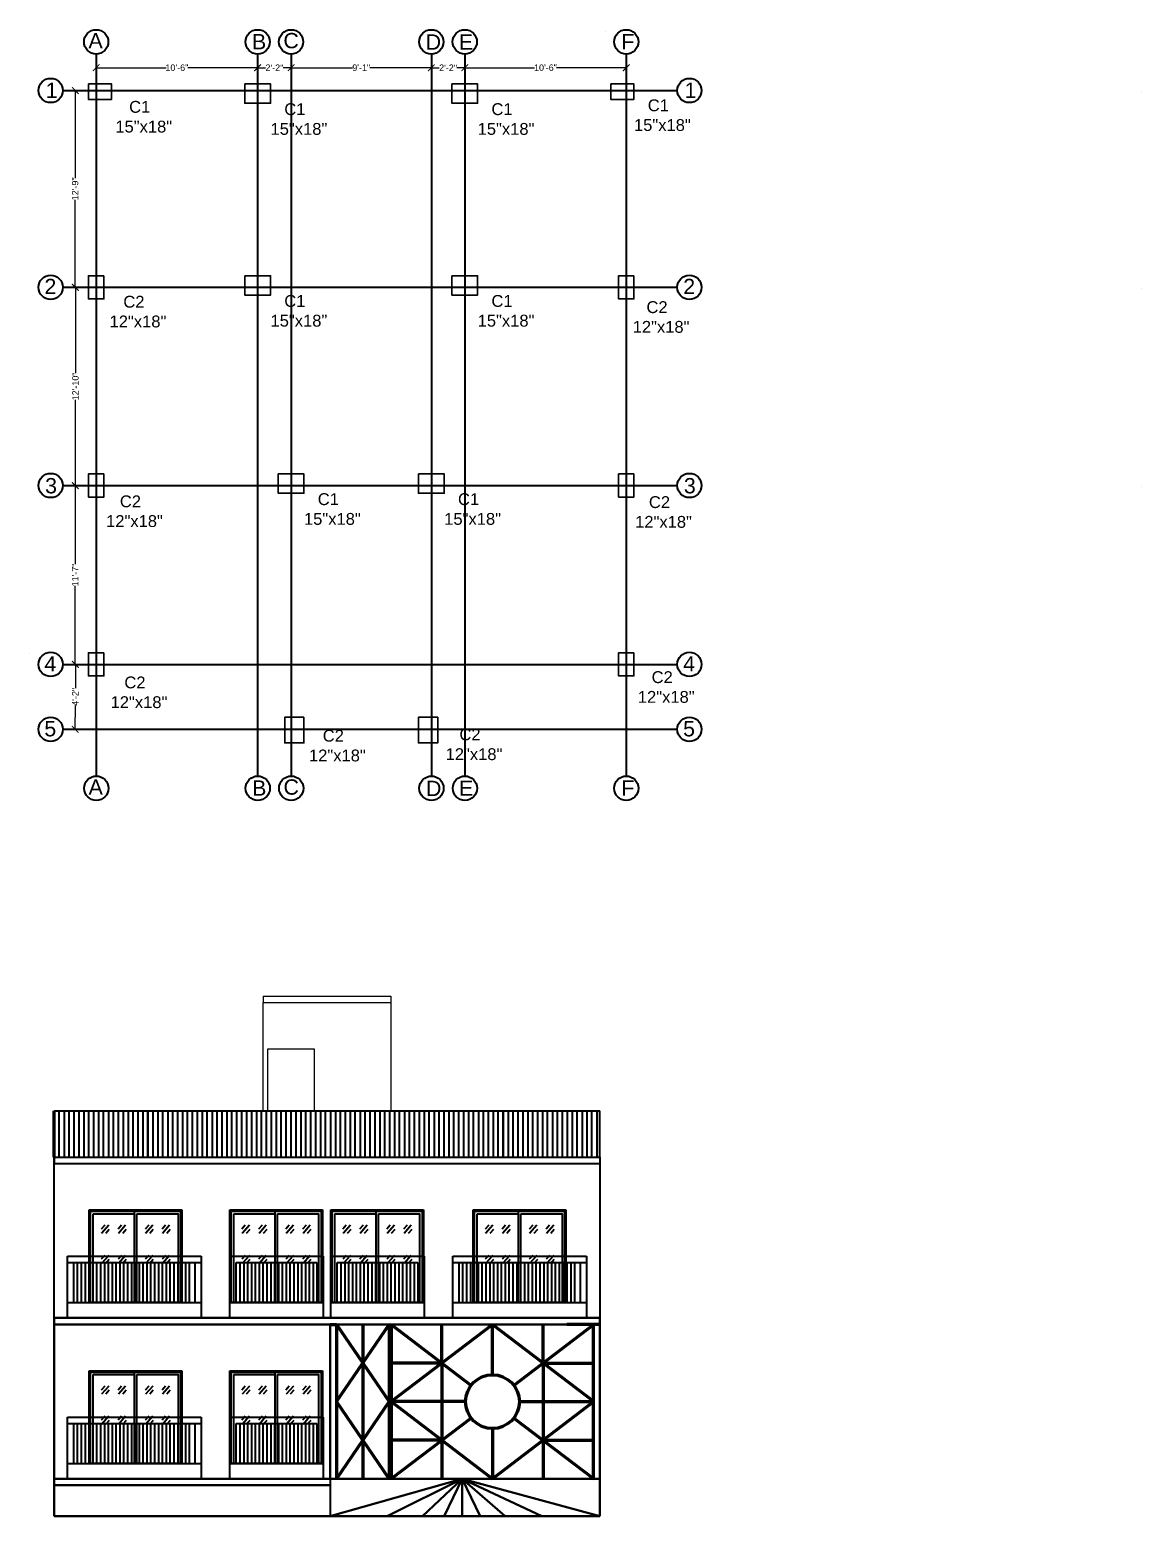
# Model space of a CAD drawing. Header units: inches. Extents: x -6918 to 21732, y -6368 to 1797.
# Drawn here: x 13715 to 14579, y 273 to 1428 of the extents above; entities that cross this region are included whole.
import ezdxf

# ---------------------------------------------------------------- set-up
doc = ezdxf.new("R2010")
doc.units = ezdxf.units.IN
doc.header["$MEASUREMENT"] = 0
for name, color, linetype, lineweight in [('COLOUMN', 10, 'Continuous', 35), ('LINE', 250, 'Continuous', 15), ('Raling', 1, 'Continuous', 15)]:
    doc.layers.add(name, color=color, linetype=linetype, lineweight=lineweight)
doc.layers.add('S-DIM', color=7, linetype='Continuous')
doc.styles.get("Standard").update_dxf_attribs({"font": 'arial.ttf'})
doc.dimstyles.get("Standard").update_dxf_attribs({"dimtxt": 5, "dimasz": 5.18, "dimexe": 0.18, "dimexo": 0.0625, "dimgap": 0.09, "dimtad": 0, "dimdec": 0, "dimzin": 0, "dimdsep": 46, "dimlunit": 3, "dimtxsty": 'Standard', "dimblk": 'ARCHTICK', "dimcen": 0.09, "dimclrd": 5, "dimadec": 0, "dimazin": 0, "dimtfac": 1, "dimtdec": 0, "dimtofl": 0, "dimtmove": 0, "dimatfit": 3, "dimldrblk": 'ARCHTICK', "dimfxl": 1, "dimtolj": 1, "dimtzin": 0, "dimarcsym": 0})

# ---------------------------------------------------------------- blocks, each defined once
blk = doc.blocks.new('ADFSDF')
at = {"layer": 'COLOUMN'}
for points in [[(-22327.7, -19135.6), (-22309.7, -19135.6), (-22309.7, -19147.6), (-22327.7, -19147.6)], [(-22206.2, -19135.6), (-22186.2, -19135.6), (-22186.2, -19150.6), (-22206.2, -19150.6)], [(-22045.2, -19135.6), (-22025.2, -19135.6), (-22025.2, -19150.6), (-22045.2, -19150.6)], [(-21921.7, -19135.6), (-21903.7, -19135.6), (-21903.7, -19147.6), (-21921.7, -19147.6)], [(-22315.7, -19284.6), (-22315.7, -19302.6), (-22327.7, -19302.6), (-22327.7, -19284.6)], [(-22206.2, -19284.6), (-22186.2, -19284.6), (-22186.2, -19299.6), (-22206.2, -19299.6)], [(-22045.2, -19284.6), (-22025.2, -19284.6), (-22025.2, -19299.6), (-22045.2, -19299.6)], [(-21903.7, -19284.6), (-21903.7, -19302.6), (-21915.7, -19302.6), (-21915.7, -19284.6)], [(-22315.7, -19438.6), (-22315.7, -19456.6), (-22327.7, -19456.6), (-22327.7, -19438.6)], [(-22180.2, -19438.6), (-22160.2, -19438.6), (-22160.2, -19453.6), (-22180.2, -19453.6)], [(-22071.2, -19438.6), (-22051.2, -19438.6), (-22051.2, -19453.6), (-22071.2, -19453.6)], [(-21903.7, -19438.6), (-21903.7, -19456.6), (-21915.7, -19456.6), (-21915.7, -19438.6)], [(-22315.7, -19577.6), (-22315.7, -19595.6), (-22327.7, -19595.6), (-22327.7, -19577.6)], [(-21903.7, -19577.6), (-21903.7, -19595.6), (-21915.7, -19595.6), (-21915.7, -19577.6)], [(-22160.2, -19627.6), (-22160.2, -19647.6), (-22175.2, -19647.6), (-22175.2, -19627.6)], [(-22056.2, -19627.6), (-22056.2, -19647.6), (-22071.2, -19647.6), (-22071.2, -19627.6)]]:
    blk.add_lwpolyline(points, close=True, dxfattribs=at)
blk = doc.blocks.new('_ArchTick')
at = {"color": 0, "linetype": 'ByBlock', "const_width": 0.15}
blk.add_lwpolyline([(-0.5, -0.5), (0.5, 0.5)], dxfattribs=at)
blk = doc.blocks.new('*D221')
at = {"layer": 'Defpoints', "color": 0, "lineweight": 40, "transparency": 16777216}
for p in [(13766.6, 1398.1), (13892.1, 1398.9), (13892.1, 1398.1)]:
    blk.add_point(p, dxfattribs=at)
at = {"layer": 'S-DIM', "color": 0, "lineweight": -2, "transparency": 16777216}
for p, q in [((13766.6, 1398.1), (13766.6, 1399.1)), ((13892.1, 1398.1), (13892.1, 1399.1))]:
    blk.add_line(p, q, dxfattribs=at)
at = {"layer": 'S-DIM', "color": 5, "lineweight": -2, "transparency": 16777216}
for p, q in [((13766.6, 1398.9), (13820.9, 1398.9)), ((13892.1, 1398.9), (13837.8, 1398.9))]:
    blk.add_line(p, q, dxfattribs=at)
at = {"layer": 'S-DIM', "color": 5, "lineweight": -2, "transparency": 16777216, "xscale": 5.18, "yscale": 5.18, "zscale": 5.18, "rotation": 180}
blk.add_blockref('_ArchTick', (13766.6, 1398.9), dxfattribs=at)
at = {"layer": 'S-DIM', "color": 5, "lineweight": -2, "transparency": 16777216, "xscale": 5.18, "yscale": 5.18, "zscale": 5.18}
blk.add_blockref('_ArchTick', (13892.1, 1398.9), dxfattribs=at)
at = {"layer": 'S-DIM', "color": 0, "lineweight": 40, "transparency": 16777216, "insert": (13829.3, 1398.9), "char_height": 5, "attachment_point": 5}
blk.add_mtext('\\A1;10\'-6"', dxfattribs=at)
blk = doc.blocks.new('*D222')
at = {"layer": 'Defpoints', "color": 0, "lineweight": 40, "transparency": 16777216}
for p in [(13892.1, 1398.9), (13918.1, 1398.9), (13918.1, 1398.9)]:
    blk.add_point(p, dxfattribs=at)
at = {"layer": 'S-DIM', "color": 0, "lineweight": -2, "transparency": 16777216}
for p, q in [((13892.1, 1399), (13892.1, 1399.1)), ((13918.1, 1399), (13918.1, 1399.1))]:
    blk.add_line(p, q, dxfattribs=at)
at = {"layer": 'S-DIM', "color": 5, "lineweight": -2, "transparency": 16777216}
for p, q in [((13892.1, 1398.9), (13898.3, 1398.9)), ((13918.1, 1398.9), (13911.9, 1398.9))]:
    blk.add_line(p, q, dxfattribs=at)
at = {"layer": 'S-DIM', "color": 5, "lineweight": -2, "transparency": 16777216, "xscale": 5.18, "yscale": 5.18, "zscale": 5.18, "rotation": 180}
blk.add_blockref('_ArchTick', (13892.1, 1398.9), dxfattribs=at)
at = {"layer": 'S-DIM', "color": 5, "lineweight": -2, "transparency": 16777216, "xscale": 5.18, "yscale": 5.18, "zscale": 5.18}
blk.add_blockref('_ArchTick', (13918.1, 1398.9), dxfattribs=at)
at = {"layer": 'S-DIM', "color": 0, "lineweight": 40, "transparency": 16777216, "insert": (13905.1, 1398.9), "char_height": 5, "attachment_point": 5}
blk.add_mtext('\\A1;2\'-2"', dxfattribs=at)
blk = doc.blocks.new('*D223')
at = {"layer": 'Defpoints', "color": 0, "lineweight": 40, "transparency": 16777216}
for p in [(13918.1, 1398.9), (14027.1, 1398.9), (14027.1, 1398.9)]:
    blk.add_point(p, dxfattribs=at)
at = {"layer": 'S-DIM', "color": 0, "lineweight": -2, "transparency": 16777216}
for p, q in [((13918.1, 1399), (13918.1, 1399.1)), ((14027.1, 1399), (14027.1, 1399.1))]:
    blk.add_line(p, q, dxfattribs=at)
at = {"layer": 'S-DIM', "color": 5, "lineweight": -2, "transparency": 16777216}
for p, q in [((13918.1, 1398.9), (13965.8, 1398.9)), ((14027.1, 1398.9), (13979.3, 1398.9))]:
    blk.add_line(p, q, dxfattribs=at)
at = {"layer": 'S-DIM', "color": 5, "lineweight": -2, "transparency": 16777216, "xscale": 5.18, "yscale": 5.18, "zscale": 5.18, "rotation": 180}
blk.add_blockref('_ArchTick', (13918.1, 1398.9), dxfattribs=at)
at = {"layer": 'S-DIM', "color": 5, "lineweight": -2, "transparency": 16777216, "xscale": 5.18, "yscale": 5.18, "zscale": 5.18}
blk.add_blockref('_ArchTick', (14027.1, 1398.9), dxfattribs=at)
at = {"layer": 'S-DIM', "color": 0, "lineweight": 40, "transparency": 16777216, "insert": (13972.6, 1398.9), "char_height": 5, "attachment_point": 5}
blk.add_mtext('\\A1;9\'-1"', dxfattribs=at)
blk = doc.blocks.new('*D224')
at = {"layer": 'Defpoints', "color": 0, "lineweight": 40, "transparency": 16777216}
for p in [(14027.1, 1398.9), (14053.1, 1398.9), (14053.1, 1398.9)]:
    blk.add_point(p, dxfattribs=at)
at = {"layer": 'S-DIM', "color": 0, "lineweight": -2, "transparency": 16777216}
for p, q in [((14027.1, 1398.9), (14027.1, 1398.7)), ((14053.1, 1398.9), (14053.1, 1398.7))]:
    blk.add_line(p, q, dxfattribs=at)
at = {"layer": 'S-DIM', "color": 5, "lineweight": -2, "transparency": 16777216}
for p, q in [((14027.1, 1398.9), (14033.3, 1398.9)), ((14053.1, 1398.9), (14046.9, 1398.9))]:
    blk.add_line(p, q, dxfattribs=at)
at = {"layer": 'S-DIM', "color": 5, "lineweight": -2, "transparency": 16777216, "xscale": 5.18, "yscale": 5.18, "zscale": 5.18, "rotation": 180}
blk.add_blockref('_ArchTick', (14027.1, 1398.9), dxfattribs=at)
at = {"layer": 'S-DIM', "color": 5, "lineweight": -2, "transparency": 16777216, "xscale": 5.18, "yscale": 5.18, "zscale": 5.18}
blk.add_blockref('_ArchTick', (14053.1, 1398.9), dxfattribs=at)
at = {"layer": 'S-DIM', "color": 0, "lineweight": 40, "transparency": 16777216, "insert": (14040.1, 1398.9), "char_height": 5, "attachment_point": 5}
blk.add_mtext('\\A1;2\'-2"', dxfattribs=at)
blk = doc.blocks.new('*D225')
at = {"layer": 'Defpoints', "color": 0, "lineweight": 40, "transparency": 16777216}
for p in [(13750.3, 1381.2), (13750.3, 1228.3), (13750.3, 1228.3)]:
    blk.add_point(p, dxfattribs=at)
at = {"layer": 'S-DIM', "color": 0, "lineweight": -2, "transparency": 16777216}
for p, q in [((13750.3, 1381.2), (13750.5, 1381.2)), ((13750.3, 1228.3), (13750.5, 1228.3))]:
    blk.add_line(p, q, dxfattribs=at)
at = {"layer": 'S-DIM', "color": 5, "lineweight": -2, "transparency": 16777216}
for p, q in [((13750.3, 1381.2), (13750.3, 1313.2)), ((13750.3, 1228.3), (13750.3, 1296.3))]:
    blk.add_line(p, q, dxfattribs=at)
at = {"layer": 'S-DIM', "color": 5, "lineweight": -2, "transparency": 16777216, "xscale": 5.18, "yscale": 5.18, "zscale": 5.18}
for p, rotation in [((13750.3, 1381.2), 90), ((13750.3, 1228.3), 270)]:
    blk.add_blockref('_ArchTick', p, dxfattribs=dict(at, rotation=rotation))
at = {"layer": 'S-DIM', "color": 0, "lineweight": 40, "transparency": 16777216, "insert": (13750.3, 1304.8), "char_height": 5, "attachment_point": 5, "rotation": 90}
blk.add_mtext('\\A1;12\'-9"', dxfattribs=at)
blk = doc.blocks.new('*D226')
at = {"layer": 'Defpoints', "color": 0, "lineweight": 40, "transparency": 16777216}
for p in [(13750.3, 1228.3), (13750.3, 1074.3), (13750.5, 1074.3)]:
    blk.add_point(p, dxfattribs=at)
at = {"layer": 'S-DIM', "color": 0, "lineweight": -2, "transparency": 16777216}
for p, q in [((13750.4, 1228.3), (13750.6, 1228.3)), ((13750.4, 1074.3), (13750.6, 1074.3))]:
    blk.add_line(p, q, dxfattribs=at)
at = {"layer": 'S-DIM', "color": 5, "lineweight": -2, "transparency": 16777216}
for p, q in [((13750.5, 1228.3), (13750.5, 1161.7)), ((13750.5, 1074.3), (13750.5, 1140.9))]:
    blk.add_line(p, q, dxfattribs=at)
at = {"layer": 'S-DIM', "color": 5, "lineweight": -2, "transparency": 16777216, "xscale": 5.18, "yscale": 5.18, "zscale": 5.18}
for p, rotation in [((13750.5, 1228.3), 90), ((13750.5, 1074.3), 270)]:
    blk.add_blockref('_ArchTick', p, dxfattribs=dict(at, rotation=rotation))
at = {"layer": 'S-DIM', "color": 0, "lineweight": 40, "transparency": 16777216, "insert": (13750.5, 1151.3), "char_height": 5, "attachment_point": 5, "rotation": 90}
blk.add_mtext('\\A1;12\'-10"', dxfattribs=at)
blk = doc.blocks.new('*D227')
at = {"layer": 'Defpoints', "color": 0, "lineweight": 40, "transparency": 16777216}
for p in [(13750.3, 1074.3), (13750.3, 935.3), (13750.3, 935.3)]:
    blk.add_point(p, dxfattribs=at)
at = {"layer": 'S-DIM', "color": 5, "lineweight": -2, "transparency": 16777216}
for p, q in [((13750.3, 1074.3), (13750.3, 1013.3)), ((13750.3, 935.3), (13750.3, 996.4))]:
    blk.add_line(p, q, dxfattribs=at)
at = {"layer": 'S-DIM', "color": 0, "lineweight": -2, "transparency": 16777216}
for p, q in [((13750.4, 1074.3), (13750.5, 1074.3)), ((13750.4, 935.3), (13750.5, 935.3))]:
    blk.add_line(p, q, dxfattribs=at)
at = {"layer": 'S-DIM', "color": 5, "lineweight": -2, "transparency": 16777216, "xscale": 5.18, "yscale": 5.18, "zscale": 5.18}
for p, rotation in [((13750.3, 1074.3), 90), ((13750.3, 935.3), 270)]:
    blk.add_blockref('_ArchTick', p, dxfattribs=dict(at, rotation=rotation))
at = {"layer": 'S-DIM', "color": 0, "lineweight": 40, "transparency": 16777216, "insert": (13750.3, 1004.8), "char_height": 5, "attachment_point": 5, "rotation": 90}
blk.add_mtext('\\A1;11\'-7"', dxfattribs=at)
blk = doc.blocks.new('*D228')
at = {"layer": 'Defpoints', "color": 0, "lineweight": 40, "transparency": 16777216}
for p in [(13750.5, 935.3), (13750.3, 884.9), (13750.3, 884.9)]:
    blk.add_point(p, dxfattribs=at)
at = {"layer": 'S-DIM', "color": 0, "lineweight": -2, "transparency": 16777216}
for p, q in [((13750.5, 935.3), (13750.3, 935.3)), ((13750.3, 884.9), (13750.1, 884.9))]:
    blk.add_line(p, q, dxfattribs=at)
at = {"layer": 'S-DIM', "color": 5, "lineweight": -2, "transparency": 16777216}
for p, q in [((13750.5, 935.3), (13750.4, 916.9)), ((13750.3, 884.9), (13750.4, 903.3))]:
    blk.add_line(p, q, dxfattribs=at)
at = {"layer": 'S-DIM', "color": 5, "lineweight": -2, "transparency": 16777216, "xscale": 5.18, "yscale": 5.18, "zscale": 5.18}
for p, rotation in [((13750.5, 935.3), 89.7742067869489), ((13750.3, 884.9), 269.7742067869489)]:
    blk.add_blockref('_ArchTick', p, dxfattribs=dict(at, rotation=rotation))
at = {"layer": 'S-DIM', "color": 0, "lineweight": 40, "transparency": 16777216, "insert": (13750.4, 910.1), "char_height": 5, "attachment_point": 5, "rotation": 89.7742}
blk.add_mtext('\\A1;4\'-2"', dxfattribs=at)
blk = doc.blocks.new('*D229')
at = {"layer": 'Defpoints', "color": 0, "lineweight": 40, "transparency": 16777216}
for p in [(14053.1, 1398.9), (14178.6, 1398.9), (14178.6, 1398.9)]:
    blk.add_point(p, dxfattribs=at)
at = {"layer": 'S-DIM', "color": 0, "lineweight": -2, "transparency": 16777216}
for p, q in [((14053.1, 1399), (14053.1, 1399.1)), ((14178.6, 1399), (14178.6, 1399.1))]:
    blk.add_line(p, q, dxfattribs=at)
at = {"layer": 'S-DIM', "color": 5, "lineweight": -2, "transparency": 16777216}
for p, q in [((14053.1, 1398.9), (14107.4, 1398.9)), ((14178.6, 1398.9), (14124.3, 1398.9))]:
    blk.add_line(p, q, dxfattribs=at)
at = {"layer": 'S-DIM', "color": 5, "lineweight": -2, "transparency": 16777216, "xscale": 5.18, "yscale": 5.18, "zscale": 5.18, "rotation": 180}
blk.add_blockref('_ArchTick', (14053.1, 1398.9), dxfattribs=at)
at = {"layer": 'S-DIM', "color": 5, "lineweight": -2, "transparency": 16777216, "xscale": 5.18, "yscale": 5.18, "zscale": 5.18}
blk.add_blockref('_ArchTick', (14178.6, 1398.9), dxfattribs=at)
at = {"layer": 'S-DIM', "color": 0, "lineweight": 40, "transparency": 16777216, "insert": (14115.8, 1398.9), "char_height": 5, "attachment_point": 5}
blk.add_mtext('\\A1;10\'-6"', dxfattribs=at)

msp = doc.modelspace()

# ---------------------------------------------------------------- linework, layer by layer
at = {"layer": 'LINE', "linetype": 'ByBlock', "lineweight": 25}
for p, q in [((13896.5, 677.5), (13995.5, 677.5)), ((13896.5, 677.5), (13896.5, 672.5)), ((13896.5, 588.5), (13896.5, 672.5)), ((13896.5, 672.5), (13995.5, 672.5)), ((13995.5, 677.5), (13995.5, 672.5)), ((13995.5, 672.5), (13995.5, 588.5))]:
    msp.add_line(p, q, dxfattribs=at)
msp.add_lwpolyline([(13900.1, 636.5), (13936.1, 636.5), (13936.1, 588.5), (13900.1, 588.5)], close=True, dxfattribs=at)
at = {"layer": 'Raling', "color": 18, "lineweight": 40, "true_color": 0x000000}
for p, q in [((13766.6, 1409.5), (13766.6, 848.6)), ((13892.1, 1409.5), (13892.1, 848.6)), ((13918.1, 1409.5), (13918.1, 848.6)), ((14027.1, 1409.5), (14027.1, 848.6)), ((14053.1, 1409.5), (14053.1, 848.6)), ((14178.6, 1409.5), (14178.6, 848.6)), ((13740.7, 1381.2), (14218.3, 1381.2)), ((13740.7, 1228.3), (14218.3, 1228.3)), ((13740.7, 1074.3), (14218.3, 1074.3)), ((13740.7, 935.3), (14218.3, 935.3)), ((13740.7, 884.9), (14218.3, 884.9)), ((13734, 588.5), (14158, 588.5)), ((13737.7, 588.5), (13737.7, 552.5)), ((13741.6, 588.5), (13741.6, 552.5)), ((13745.4, 588.5), (13745.4, 552.5)), ((13749.2, 588.5), (13749.2, 552.5)), ((13749.2, 588.5), (13749.2, 552.5)), ((13753.1, 588.5), (13753.1, 552.5)), ((13756.9, 588.5), (13756.9, 552.5)), ((13760.7, 588.5), (13760.7, 552.5)), ((13760.7, 588.5), (13760.7, 552.5)), ((13764.6, 588.5), (13764.6, 552.5)), ((13768.4, 588.5), (13768.4, 552.5)), ((13772.1, 588.5), (13772.1, 552.5)), ((13772.1, 588.5), (13772.1, 552.5)), ((13776.1, 588.5), (13776.1, 552.5)), ((13779.9, 588.5), (13779.9, 552.5)), ((13783.6, 588.5), (13783.6, 552.5)), ((13783.6, 588.5), (13783.6, 552.5)), ((13787.6, 588.5), (13787.6, 552.5)), ((13791.4, 588.5), (13791.4, 552.5)), ((13795.1, 588.5), (13795.1, 552.5)), ((13795.1, 588.5), (13795.1, 552.5)), ((13799.1, 588.5), (13799.1, 552.5)), ((13802.9, 588.5), (13802.9, 552.5)), ((13806.6, 588.5), (13806.6, 552.5)), ((13806.7, 588.5), (13806.7, 552.5)), ((13810.7, 588.5), (13810.7, 552.5)), ((13814.4, 588.5), (13814.4, 552.5)), ((13818.2, 588.5), (13818.2, 552.5)), ((13818.2, 588.5), (13818.2, 552.5)), ((13822.2, 588.5), (13822.2, 552.5)), ((13825.9, 588.5), (13825.9, 552.5)), ((13829.7, 588.5), (13829.7, 552.5)), ((13829.7, 588.5), (13829.7, 552.5)), ((13833.7, 588.5), (13833.7, 552.5)), ((13837.4, 588.5), (13837.4, 552.5)), ((13841.2, 588.5), (13841.2, 552.5)), ((13841.2, 588.5), (13841.2, 552.5)), ((13845.2, 588.5), (13845.2, 552.5)), ((13848.9, 588.5), (13848.9, 552.5)), ((13852.7, 588.5), (13852.7, 552.5)), ((13852.7, 588.5), (13852.7, 552.5)), ((13856.7, 588.5), (13856.7, 552.5)), ((13860.4, 588.5), (13860.4, 552.5)), ((13864.2, 588.5), (13864.2, 552.5)), ((13864.2, 588.5), (13864.2, 552.5)), ((13868.2, 588.5), (13868.2, 552.5)), ((13871.9, 588.5), (13871.9, 552.5)), ((13875.7, 588.5), (13875.7, 552.5)), ((13875.7, 588.5), (13875.7, 552.5)), ((13879.6, 588.5), (13879.6, 552.5)), ((13883.4, 588.5), (13883.4, 552.5)), ((13887.2, 588.5), (13887.2, 552.5)), ((13887.2, 588.5), (13887.2, 552.5)), ((13891.1, 588.5), (13891.1, 552.5)), ((13894.9, 588.5), (13894.9, 552.5)), ((13898.7, 588.5), (13898.7, 552.5)), ((13898.7, 588.5), (13898.7, 552.5)), ((13902.6, 588.5), (13902.6, 552.5)), ((13906.4, 588.5), (13906.4, 552.5)), ((13910.2, 588.5), (13910.2, 552.5)), ((13910.2, 588.5), (13910.2, 552.5)), ((13914.1, 588.5), (13914.1, 552.5)), ((13917.9, 588.5), (13917.9, 552.5)), ((13921.7, 588.5), (13921.7, 552.5)), ((13921.7, 588.5), (13921.7, 552.5)), ((13925.6, 588.5), (13925.6, 552.5)), ((13929.4, 588.5), (13929.4, 552.5)), ((13933.2, 588.5), (13933.2, 552.5)), ((13933.2, 588.5), (13933.2, 552.5)), ((13937.1, 588.5), (13937.1, 552.5)), ((13940.9, 588.5), (13940.9, 552.5)), ((13944.7, 588.5), (13944.7, 552.5)), ((13944.7, 588.5), (13944.7, 552.5)), ((13948.7, 588.5), (13948.7, 552.5)), ((13952.5, 588.5), (13952.5, 552.5)), ((13956.2, 588.5), (13956.2, 552.5)), ((13956.2, 588.5), (13956.2, 552.5)), ((13960.2, 588.5), (13960.2, 552.5)), ((13964, 588.5), (13964, 552.5)), ((13967.7, 588.5), (13967.7, 552.5)), ((13967.7, 588.5), (13967.7, 552.5)), ((13971.7, 588.5), (13971.7, 552.5)), ((13975.5, 588.5), (13975.5, 552.5)), ((13979.2, 588.5), (13979.2, 552.5)), ((13979.2, 588.5), (13979.2, 552.5)), ((13983.2, 588.5), (13983.2, 552.5)), ((13987, 588.5), (13987, 552.5)), ((13990.7, 588.5), (13990.7, 552.5)), ((13990.7, 588.5), (13990.7, 552.5)), ((13994.7, 588.5), (13994.7, 552.5)), ((13998.4, 588.5), (13998.4, 552.5)), ((14002.2, 588.5), (14002.2, 552.5)), ((14002.2, 588.5), (14002.2, 552.5)), ((14006.2, 588.5), (14006.2, 552.5)), ((14009.9, 588.5), (14009.9, 552.5)), ((14013.7, 588.5), (14013.7, 552.5)), ((14013.7, 588.5), (14013.7, 552.5)), ((14017.7, 588.5), (14017.7, 552.5)), ((14021.4, 588.5), (14021.4, 552.5)), ((14025.2, 588.5), (14025.2, 552.5)), ((14025.2, 588.5), (14025.2, 552.5)), ((14029.2, 588.5), (14029.2, 552.5)), ((14032.9, 588.5), (14032.9, 552.5)), ((14036.7, 588.5), (14036.7, 552.5)), ((14036.7, 588.5), (14036.7, 552.5)), ((14040.7, 588.5), (14040.7, 552.5)), ((14044.4, 588.5), (14044.4, 552.5)), ((14048.2, 588.5), (14048.2, 552.5)), ((14048.2, 588.5), (14048.2, 552.5)), ((14052.2, 588.5), (14052.2, 552.5)), ((14055.9, 588.5), (14055.9, 552.5)), ((14059.7, 588.5), (14059.7, 552.5)), ((14059.7, 588.5), (14059.7, 552.5)), ((14063.7, 588.5), (14063.7, 552.5)), ((14067.4, 588.5), (14067.4, 552.5)), ((14071.2, 588.5), (14071.2, 552.5)), ((14071.2, 588.5), (14071.2, 552.5)), ((14075.2, 588.5), (14075.2, 552.5)), ((14078.9, 588.5), (14078.9, 552.5)), ((14082.7, 588.5), (14082.7, 552.5)), ((14082.8, 588.5), (14082.8, 552.5)), ((14086.7, 588.5), (14086.7, 552.5)), ((14090.5, 588.5), (14090.5, 552.5)), ((14094.3, 588.5), (14094.3, 552.5)), ((14094.3, 588.5), (14094.3, 552.5)), ((14098.2, 588.5), (14098.2, 552.5)), ((14102, 588.5), (14102, 552.5)), ((14105.8, 588.5), (14105.8, 552.5)), ((14105.8, 588.5), (14105.8, 552.5)), ((14109.7, 588.5), (14109.7, 552.5)), ((14113.5, 588.5), (14113.5, 552.5)), ((14117.2, 588.5), (14117.2, 552.5)), ((14117.2, 588.5), (14117.2, 552.5)), ((14121.2, 588.5), (14121.2, 552.5)), ((14125, 588.5), (14125, 552.5)), ((14128.7, 588.5), (14128.7, 552.5)), ((14128.7, 588.5), (14128.7, 552.5)), ((14132.7, 588.5), (14132.7, 552.5)), ((14136.5, 588.5), (14136.5, 552.5)), ((14140.2, 588.5), (14140.2, 552.5)), ((14140.2, 588.5), (14140.2, 552.5)), ((14144.2, 588.5), (14144.2, 552.5)), ((14148, 588.5), (14148, 552.5)), ((14151.7, 588.5), (14151.7, 552.5)), ((14151.7, 588.5), (14151.7, 552.5)), ((14155.7, 588.5), (14155.7, 552.5)), ((14158, 552.5), (14158, 588.5)), ((13734, 552.5), (13734, 547.5)), ((13734, 547.5), (14158, 547.5)), ((13761.2, 439.5), (13761.2, 511.5)), ((13761.2, 511.5), (13833.2, 511.5)), ((13796.2, 510.5), (13796.2, 508.5)), ((13833.2, 511.5), (13833.2, 439.5)), ((13870.5, 439.5), (13870.5, 511.5)), ((13870.5, 511.5), (13942.5, 511.5)), ((13905.5, 510.5), (13905.5, 508.5)), ((13942.5, 511.5), (13942.5, 439.5)), ((13949, 439.5), (13949, 511.5)), ((13949, 511.5), (14021, 511.5)), ((13984, 510.5), (13984, 508.5)), ((14021, 511.5), (14021, 439.5)), ((14059.7, 439.5), (14059.7, 511.5)), ((14059.7, 511.5), (14131.7, 511.5)), ((14094.7, 510.5), (14094.7, 508.5)), ((14131.7, 511.5), (14131.7, 439.5)), ((13773.2, 499.5), (13770.5, 496.4)), ((13776.4, 499.5), (13770.8, 493.2)), ((13786.3, 499.5), (13783.6, 496.4)), ((13789.5, 499.5), (13783.9, 493.2)), ((13807.4, 499.5), (13804.7, 496.4)), ((13810.6, 499.5), (13805, 493.2)), ((13820.5, 499.5), (13817.8, 496.4)), ((13823.7, 499.5), (13818.1, 493.2)), ((13882.5, 499.5), (13879.7, 496.4)), ((13885.7, 499.5), (13880.1, 493.2)), ((13895.6, 499.5), (13892.8, 496.4)), ((13898.8, 499.5), (13893.2, 493.2)), ((13916.7, 499.5), (13913.9, 496.4)), ((13919.9, 499.5), (13914.3, 493.2)), ((13929.8, 499.5), (13927, 496.4)), ((13933, 499.5), (13927.4, 493.2)), ((13961, 499.5), (13958.2, 496.4)), ((13964.2, 499.5), (13958.6, 493.2)), ((13974.1, 499.5), (13971.3, 496.4)), ((13977.3, 499.5), (13971.7, 493.2)), ((13995.2, 499.5), (13992.4, 496.4)), ((13998.4, 499.5), (13992.8, 493.2)), ((14008.3, 499.5), (14005.5, 496.4)), ((14011.5, 499.5), (14005.9, 493.2)), ((14071.7, 499.5), (14069, 496.4)), ((14074.9, 499.5), (14069.3, 493.2)), ((14084.8, 499.5), (14082.1, 496.4)), ((14088, 499.5), (14082.4, 493.2)), ((14105.9, 499.5), (14103.2, 496.4)), ((14109.1, 499.5), (14103.5, 493.2)), ((14119, 499.5), (14116.3, 496.4)), ((14122.2, 499.5), (14116.6, 493.2)), ((13776.8, 496.3), (13774.1, 493.2)), ((13789.9, 496.3), (13787.2, 493.2)), ((13811, 496.3), (13808.3, 493.2)), ((13824.1, 496.3), (13821.4, 493.2)), ((13886.1, 496.3), (13883.3, 493.2)), ((13899.2, 496.3), (13896.4, 493.2)), ((13920.3, 496.3), (13917.5, 493.2)), ((13933.4, 496.3), (13930.6, 493.2)), ((13964.6, 496.3), (13961.8, 493.2)), ((13977.7, 496.3), (13974.9, 493.2)), ((13998.8, 496.3), (13996, 493.2)), ((14011.9, 496.3), (14009.1, 493.2)), ((14075.3, 496.3), (14072.6, 493.2)), ((14088.4, 496.3), (14085.7, 493.2)), ((14109.5, 496.3), (14106.8, 493.2)), ((14122.6, 496.3), (14119.9, 493.2)), ((13744.2, 427.5), (13744.2, 475.5)), ((13744.2, 475.5), (13848.2, 475.5)), ((13773.2, 476.1), (13770.5, 473.1)), ((13776.4, 476.1), (13770.8, 469.8)), ((13786.3, 476.1), (13783.6, 473.1)), ((13789.5, 476.1), (13783.9, 469.8)), ((13807.4, 476.1), (13804.7, 473.1)), ((13810.6, 476.1), (13805, 469.8)), ((13820.5, 476.1), (13817.8, 473.1)), ((13823.7, 476.1), (13818.1, 469.8)), ((13848.2, 475.5), (13848.2, 427.5)), ((13870.5, 427.5), (13870.5, 475.5)), ((13870.5, 475.5), (13943, 475.5)), ((13882.5, 476.1), (13879.7, 473.1)), ((13885.7, 476.1), (13880.1, 469.8)), ((13895.6, 476.1), (13892.8, 473.1)), ((13898.8, 476.1), (13893.2, 469.8)), ((13916.7, 476.1), (13913.9, 473.1)), ((13919.9, 476.1), (13914.3, 469.8)), ((13929.8, 476.1), (13927, 473.1)), ((13933, 476.1), (13927.4, 469.8)), ((13943, 475.5), (13943, 427.5)), ((13949, 427.5), (13949, 475.5)), ((13949, 475.5), (14021.5, 475.5)), ((13961, 476.1), (13958.2, 473.1)), ((13964.2, 476.1), (13958.6, 469.8)), ((13974.1, 476.1), (13971.3, 473.1)), ((13977.3, 476.1), (13971.7, 469.8)), ((13995.2, 476.1), (13992.4, 473.1)), ((13998.4, 476.1), (13992.8, 469.8)), ((14008.3, 476.1), (14005.5, 473.1)), ((14011.5, 476.1), (14005.9, 469.8)), ((14021.5, 475.5), (14021.5, 427.5)), ((14043.7, 427.5), (14043.7, 475.5)), ((14043.7, 475.5), (14147.7, 475.5)), ((14043.7, 427.5), (14043.7, 475.5)), ((14043.7, 475.5), (14147.7, 475.5)), ((14071.7, 476.1), (14069, 473.1)), ((14074.9, 476.1), (14069.3, 469.8)), ((14084.8, 476.1), (14082.1, 473.1)), ((14088, 476.1), (14082.4, 469.8)), ((14105.9, 476.1), (14103.2, 473.1)), ((14109.1, 476.1), (14103.5, 469.8)), ((14119, 476.1), (14116.3, 473.1)), ((14122.2, 476.1), (14116.6, 469.8)), ((14147.7, 475.5), (14147.7, 427.5)), ((14147.7, 475.5), (14147.7, 427.5)), ((13744.2, 470.5), (13848.2, 470.5)), ((13749.2, 439.5), (13749.2, 470.5)), ((13752.2, 439.5), (13752.2, 470.5)), ((13755.2, 439.5), (13755.2, 470.5)), ((13758.2, 439.5), (13758.2, 470.5)), ((13761.2, 439.5), (13761.2, 470.5)), ((13764.2, 439.5), (13764.2, 470.5)), ((13767.2, 439.5), (13767.2, 470.5)), ((13770.2, 439.5), (13770.2, 470.5)), ((13770.2, 439.5), (13770.2, 470.5)), ((13773.2, 439.5), (13773.2, 470.5)), ((13776.8, 472.9), (13774.1, 469.9)), ((13776.2, 439.5), (13776.2, 470.5)), ((13779.2, 439.5), (13779.2, 470.5)), ((13782.2, 439.5), (13782.2, 470.5)), ((13785.2, 439.5), (13785.2, 470.5)), ((13789.9, 472.9), (13787.2, 469.9)), ((13788.2, 439.5), (13788.2, 470.5)), ((13788.2, 439.5), (13788.2, 470.5)), ((13791.2, 439.5), (13791.2, 470.5)), ((13794.2, 439.5), (13794.2, 470.5)), ((13797.2, 439.5), (13797.2, 470.5)), ((13800.2, 439.5), (13800.2, 470.5)), ((13803.2, 439.5), (13803.2, 470.5)), ((13806.2, 439.5), (13806.2, 470.5)), ((13806.2, 439.5), (13806.2, 470.5)), ((13811, 472.9), (13808.3, 469.9)), ((13809.2, 439.5), (13809.2, 470.5)), ((13812.2, 439.5), (13812.2, 470.5)), ((13815.2, 439.5), (13815.2, 470.5)), ((13818.2, 439.5), (13818.2, 470.5)), ((13821.2, 439.5), (13821.2, 470.5)), ((13824.1, 472.9), (13821.4, 469.9)), ((13824.2, 439.5), (13824.2, 470.5)), ((13824.2, 439.5), (13824.2, 470.5)), ((13827.2, 439.5), (13827.2, 470.5)), ((13830.2, 439.5), (13830.2, 470.5)), ((13833.2, 439.5), (13833.2, 470.5)), ((13836.2, 439.5), (13836.2, 470.5)), ((13839.2, 439.5), (13839.2, 470.5)), ((13843.2, 470.5), (13843.2, 439.5)), ((13875.5, 439.5), (13875.5, 470.5)), ((13875.5, 470.5), (13938, 470.5)), ((13878.5, 439.5), (13878.5, 470.5)), ((13881.5, 439.5), (13881.5, 470.5)), ((13886.1, 472.9), (13883.3, 469.9)), ((13884.5, 439.5), (13884.5, 470.5)), ((13887.5, 439.5), (13887.5, 470.5)), ((13890.5, 439.5), (13890.5, 470.5)), ((13893.5, 439.5), (13893.5, 470.5)), ((13899.2, 472.9), (13896.4, 469.9)), ((13896.5, 439.5), (13896.5, 470.5)), ((13899.5, 439.5), (13899.5, 470.5)), ((13899.5, 439.5), (13899.5, 470.5)), ((13902.5, 439.5), (13902.5, 470.5)), ((13905.5, 439.5), (13905.5, 470.5)), ((13908.5, 439.5), (13908.5, 470.5)), ((13911.5, 439.5), (13911.5, 470.5)), ((13914.5, 439.5), (13914.5, 470.5)), ((13920.3, 472.9), (13917.5, 469.9)), ((13917.5, 439.5), (13917.5, 470.5)), ((13920.5, 439.5), (13920.5, 470.5)), ((13920.5, 439.5), (13920.5, 470.5)), ((13923.5, 439.5), (13923.5, 470.5)), ((13926.5, 439.5), (13926.5, 470.5)), ((13929.5, 439.5), (13929.5, 470.5)), ((13933.4, 472.9), (13930.6, 469.9)), ((13932.5, 439.5), (13932.5, 470.5)), ((13935.5, 439.5), (13935.5, 470.5)), ((13938, 470.5), (13938, 439.5)), ((13954, 439.5), (13954, 470.5)), ((13954, 470.5), (14016.5, 470.5)), ((13957, 439.5), (13957, 470.5)), ((13960, 439.5), (13960, 470.5)), ((13964.6, 472.9), (13961.8, 469.9)), ((13963, 439.5), (13963, 470.5)), ((13966, 439.5), (13966, 470.5)), ((13969, 439.5), (13969, 470.5)), ((13972, 439.5), (13972, 470.5)), ((13977.7, 472.9), (13974.9, 469.9)), ((13975, 439.5), (13975, 470.5)), ((13978, 439.5), (13978, 470.5)), ((13978, 439.5), (13978, 470.5)), ((13981, 439.5), (13981, 470.5)), ((13984, 439.5), (13984, 470.5)), ((13987, 439.5), (13987, 470.5)), ((13990, 439.5), (13990, 470.5)), ((13993, 439.5), (13993, 470.5)), ((13998.8, 472.9), (13996, 469.9)), ((13996, 439.5), (13996, 470.5)), ((13999, 439.5), (13999, 470.5)), ((13999, 439.5), (13999, 470.5)), ((14002, 439.5), (14002, 470.5)), ((14005, 439.5), (14005, 470.5)), ((14008, 439.5), (14008, 470.5)), ((14011.9, 472.9), (14009.1, 469.9)), ((14011, 439.5), (14011, 470.5)), ((14014, 439.5), (14014, 470.5)), ((14016.5, 470.5), (14016.5, 439.5)), ((14043.7, 470.5), (14147.7, 470.5)), ((14048.7, 439.5), (14048.7, 470.5)), ((14051.7, 439.5), (14051.7, 470.5)), ((14054.7, 439.5), (14054.7, 470.5)), ((14057.7, 439.5), (14057.7, 470.5)), ((14060.7, 439.5), (14060.7, 470.5)), ((14063.7, 439.5), (14063.7, 470.5)), ((14066.7, 439.5), (14066.7, 470.5)), ((14069.7, 439.5), (14069.7, 470.5)), ((14069.7, 439.5), (14069.7, 470.5)), ((14075.3, 472.9), (14072.6, 469.9)), ((14072.7, 439.5), (14072.7, 470.5)), ((14075.7, 439.5), (14075.7, 470.5)), ((14078.7, 439.5), (14078.7, 470.5)), ((14081.7, 439.5), (14081.7, 470.5)), ((14084.7, 439.5), (14084.7, 470.5)), ((14088.4, 472.9), (14085.7, 469.9)), ((14087.7, 439.5), (14087.7, 470.5)), ((14087.7, 439.5), (14087.7, 470.5)), ((14090.7, 439.5), (14090.7, 470.5)), ((14093.7, 439.5), (14093.7, 470.5)), ((14096.7, 439.5), (14096.7, 470.5)), ((14099.7, 439.5), (14099.7, 470.5)), ((14102.7, 439.5), (14102.7, 470.5)), ((14105.7, 439.5), (14105.7, 470.5)), ((14105.7, 439.5), (14105.7, 470.5)), ((14109.5, 472.9), (14106.8, 469.9)), ((14108.7, 439.5), (14108.7, 470.5)), ((14111.7, 439.5), (14111.7, 470.5)), ((14114.7, 439.5), (14114.7, 470.5)), ((14117.7, 439.5), (14117.7, 470.5)), ((14122.6, 472.9), (14119.9, 469.9)), ((14120.7, 439.5), (14120.7, 470.5)), ((14123.7, 439.5), (14123.7, 470.5)), ((14123.7, 439.5), (14123.7, 470.5)), ((14126.7, 439.5), (14126.7, 470.5)), ((14129.7, 439.5), (14129.7, 470.5)), ((14132.7, 439.5), (14132.7, 470.5)), ((14135.7, 439.5), (14135.7, 470.5)), ((14138.7, 439.5), (14138.7, 470.5)), ((14142.7, 470.5), (14142.7, 439.5)), ((13744.2, 427.5), (13744.2, 439.5)), ((13744.2, 439.5), (13848.2, 439.5)), ((13761.2, 439.5), (13833.2, 439.5)), ((13870.5, 427.5), (13870.5, 439.5)), ((13870.5, 439.5), (13943, 439.5)), ((13870.5, 439.5), (13942.5, 439.5)), ((13949, 427.5), (13949, 439.5)), ((13949, 439.5), (14021.5, 439.5)), ((13949, 439.5), (14021, 439.5)), ((14043.7, 427.5), (14043.7, 439.5)), ((14043.7, 439.5), (14147.7, 439.5)), ((14059.7, 439.5), (14131.7, 439.5)), ((13744.2, 427.5), (13792.2, 427.5)), ((13761.2, 314.5), (13761.2, 386.5)), ((13761.2, 386.5), (13833.2, 386.5)), ((13796.2, 385.5), (13796.2, 383.5)), ((13833.2, 386.5), (13833.2, 314.5)), ((13870.5, 314.5), (13870.5, 386.5)), ((13870.5, 386.5), (13942.5, 386.5)), ((13905.5, 385.5), (13905.5, 383.5)), ((13942.5, 386.5), (13942.5, 314.5)), ((13773.2, 374.5), (13770.5, 371.4)), ((13776.4, 374.5), (13770.8, 368.2)), ((13776.8, 371.3), (13774.1, 368.2)), ((13786.3, 374.5), (13783.6, 371.4)), ((13789.5, 374.5), (13783.9, 368.2)), ((13789.9, 371.3), (13787.2, 368.2)), ((13807.4, 374.5), (13804.7, 371.4)), ((13810.6, 374.5), (13805, 368.2)), ((13811, 371.3), (13808.3, 368.2)), ((13820.5, 374.5), (13817.8, 371.4)), ((13823.7, 374.5), (13818.1, 368.2)), ((13824.1, 371.3), (13821.4, 368.2)), ((13882.5, 374.5), (13879.7, 371.4)), ((13885.7, 374.5), (13880.1, 368.2)), ((13886.1, 371.3), (13883.3, 368.2)), ((13895.6, 374.5), (13892.8, 371.4)), ((13898.8, 374.5), (13893.2, 368.2)), ((13899.2, 371.3), (13896.4, 368.2)), ((13916.7, 374.5), (13913.9, 371.4)), ((13919.9, 374.5), (13914.3, 368.2)), ((13920.3, 371.3), (13917.5, 368.2)), ((13929.8, 374.5), (13927, 371.4)), ((13933, 374.5), (13927.4, 368.2)), ((13933.4, 371.3), (13930.6, 368.2)), ((13744.2, 302.5), (13744.2, 350.5)), ((13744.2, 350.5), (13848.2, 350.5)), ((13773.2, 351.1), (13770.5, 348.1)), ((13776.4, 351.1), (13770.8, 344.8)), ((13776.8, 347.9), (13774.1, 344.9)), ((13786.3, 351.1), (13783.6, 348.1)), ((13789.5, 351.1), (13783.9, 344.8)), ((13789.9, 347.9), (13787.2, 344.9)), ((13807.4, 351.1), (13804.7, 348.1)), ((13810.6, 351.1), (13805, 344.8)), ((13811, 347.9), (13808.3, 344.9)), ((13820.5, 351.1), (13817.8, 348.1)), ((13823.7, 351.1), (13818.1, 344.8)), ((13824.1, 347.9), (13821.4, 344.9)), ((13848.2, 350.5), (13848.2, 302.5)), ((13870.5, 302.5), (13870.5, 350.5)), ((13870.5, 350.5), (13943, 350.5)), ((13882.5, 351.1), (13879.7, 348.1)), ((13885.7, 351.1), (13880.1, 344.8)), ((13886.1, 347.9), (13883.3, 344.9)), ((13895.6, 351.1), (13892.8, 348.1)), ((13898.8, 351.1), (13893.2, 344.8)), ((13899.2, 347.9), (13896.4, 344.9)), ((13916.7, 351.1), (13913.9, 348.1)), ((13919.9, 351.1), (13914.3, 344.8)), ((13920.3, 347.9), (13917.5, 344.9)), ((13929.8, 351.1), (13927, 348.1)), ((13933, 351.1), (13927.4, 344.8)), ((13933.4, 347.9), (13930.6, 344.9)), ((13943, 350.5), (13943, 302.5)), ((13744.2, 345.5), (13848.2, 345.5)), ((13749.2, 314.5), (13749.2, 345.5)), ((13752.2, 314.5), (13752.2, 345.5)), ((13755.2, 314.5), (13755.2, 345.5)), ((13758.2, 314.5), (13758.2, 345.5)), ((13761.2, 314.5), (13761.2, 345.5)), ((13764.2, 314.5), (13764.2, 345.5)), ((13767.2, 314.5), (13767.2, 345.5)), ((13770.2, 314.5), (13770.2, 345.5)), ((13770.2, 314.5), (13770.2, 345.5)), ((13773.2, 314.5), (13773.2, 345.5)), ((13776.2, 314.5), (13776.2, 345.5)), ((13779.2, 314.5), (13779.2, 345.5)), ((13782.2, 314.5), (13782.2, 345.5)), ((13785.2, 314.5), (13785.2, 345.5)), ((13788.2, 314.5), (13788.2, 345.5)), ((13788.2, 314.5), (13788.2, 345.5)), ((13791.2, 314.5), (13791.2, 345.5)), ((13794.2, 314.5), (13794.2, 345.5)), ((13797.2, 314.5), (13797.2, 345.5)), ((13800.2, 314.5), (13800.2, 345.5)), ((13803.2, 314.5), (13803.2, 345.5)), ((13806.2, 314.5), (13806.2, 345.5)), ((13806.2, 314.5), (13806.2, 345.5)), ((13809.2, 314.5), (13809.2, 345.5)), ((13812.2, 314.5), (13812.2, 345.5)), ((13815.2, 314.5), (13815.2, 345.5)), ((13818.2, 314.5), (13818.2, 345.5)), ((13821.2, 314.5), (13821.2, 345.5)), ((13824.2, 314.5), (13824.2, 345.5)), ((13824.2, 314.5), (13824.2, 345.5)), ((13827.2, 314.5), (13827.2, 345.5)), ((13830.2, 314.5), (13830.2, 345.5)), ((13833.2, 314.5), (13833.2, 345.5)), ((13836.2, 314.5), (13836.2, 345.5)), ((13839.2, 314.5), (13839.2, 345.5)), ((13843.2, 345.5), (13843.2, 314.5)), ((13875.5, 314.5), (13875.5, 345.5)), ((13875.5, 345.5), (13938, 345.5)), ((13878.5, 314.5), (13878.5, 345.5)), ((13881.5, 314.5), (13881.5, 345.5)), ((13884.5, 314.5), (13884.5, 345.5)), ((13887.5, 314.5), (13887.5, 345.5)), ((13890.5, 314.5), (13890.5, 345.5)), ((13893.5, 314.5), (13893.5, 345.5)), ((13896.5, 314.5), (13896.5, 345.5)), ((13899.5, 314.5), (13899.5, 345.5)), ((13899.5, 314.5), (13899.5, 345.5)), ((13902.5, 314.5), (13902.5, 345.5)), ((13905.5, 314.5), (13905.5, 345.5)), ((13908.5, 314.5), (13908.5, 345.5)), ((13911.5, 314.5), (13911.5, 345.5)), ((13914.5, 314.5), (13914.5, 345.5)), ((13917.5, 314.5), (13917.5, 345.5)), ((13920.5, 314.5), (13920.5, 345.5)), ((13920.5, 314.5), (13920.5, 345.5)), ((13923.5, 314.5), (13923.5, 345.5)), ((13926.5, 314.5), (13926.5, 345.5)), ((13929.5, 314.5), (13929.5, 345.5)), ((13932.5, 314.5), (13932.5, 345.5)), ((13935.5, 314.5), (13935.5, 345.5)), ((13938, 345.5), (13938, 314.5)), ((13744.2, 302.5), (13744.2, 314.5)), ((13744.2, 314.5), (13848.2, 314.5)), ((13761.2, 314.5), (13833.2, 314.5)), ((13870.5, 302.5), (13870.5, 314.5)), ((13870.5, 314.5), (13943, 314.5)), ((13870.5, 314.5), (13942.5, 314.5)), ((13948.5, 302.5), (13948.5, 273.5))]:
    msp.add_line(p, q, dxfattribs=at)
at = {"layer": 'Raling', "color": 18, "lineweight": 70, "true_color": 0x000000}
msp.add_line((13734, 552.5), (13734, 588.5), dxfattribs=at)
at = {"layer": 'Raling', "color": 18, "lineweight": 50, "true_color": 0x000000}
for p, q in [((13734, 422.5), (13734, 427.5)), ((14158, 427.5), (13734, 427.5)), ((14158, 422.5), (14158, 427.5)), ((13948.5, 422.5), (13948.5, 302.5)), ((13734, 302.5), (13734, 297.5)), ((14158, 302.5), (14158, 297.5)), ((13948.5, 297.5), (13734, 297.5)), ((13734, 297.5), (13734, 273.5)), ((14158, 297.5), (14158, 273.5)), ((14158, 273.5), (13734, 273.5))]:
    msp.add_line(p, q, dxfattribs=at)
at = {"layer": 'Raling', "color": 7, "lineweight": 70}
for p, q in [((13948.5, 422.5), (13953.5, 422.5)), ((13953.5, 422.5), (13953.5, 302.5)), ((13953.5, 422.5), (13994.2, 362.5)), ((13953.5, 362.5), (13994.2, 422.5)), ((13973.8, 422.5), (13973.8, 302.5)), ((13994.2, 422.5), (13994.2, 302.5)), ((13996, 422.5), (13996, 302.5)), ((13996, 422.5), (14058, 375.1)), ((13996, 362.5), (14074.6, 422.5)), ((14035.3, 392.5), (14035.3, 422.5)), ((14074.6, 383.4), (14074.6, 422.5)), ((14074.6, 422.5), (14153.3, 362.5)), ((14153.3, 422.5), (14091.3, 375.1)), ((14113.9, 392.5), (14113.9, 422.5)), ((14153, 422.5), (14132.5, 422.5)), ((14155.5, 422.5), (14150.5, 422.5)), ((14158, 422.5), (14153, 422.5)), ((14158, 422.5), (14153, 422.5)), ((14153, 422.5), (14153, 302.5)), ((14035.3, 392.5), (13996, 392.5)), ((14035.3, 392.1), (14035.3, 362.1)), ((14113.9, 392.5), (14113.9, 302.5)), ((14113.9, 392.5), (14153.3, 392.5)), ((13994.2, 362.5), (13953.5, 302.5)), ((13994.2, 302.5), (13953.5, 362.5)), ((14053.7, 362.5), (13996, 362.5)), ((13996, 362.5), (14074.6, 302.5)), ((14035.3, 362.5), (14035.3, 302.5)), ((14153.3, 362.5), (14074.6, 302.5)), ((14095.6, 362.5), (14153.3, 362.5)), ((14058, 349.8), (13996, 302.5)), ((14091.3, 349.8), (14153.3, 302.5)), ((14074.6, 341.5), (14074.6, 302.5)), ((14035.3, 332.5), (13996, 332.5)), ((14113.9, 332.5), (14153.3, 332.5))]:
    msp.add_line(p, q, dxfattribs=at)
at = {"layer": 'Raling', "color": 7, "lineweight": 50}
for p, q in [((13948.5, 273.5), (14051, 302.5)), ((14051, 302.5), (13992.8, 273.5)), ((14051, 302.5), (14020.1, 273.5)), ((14051, 302.5), (14037, 273.5)), ((14051, 302.5), (14051, 273.5)), ((14158, 273.5), (14051, 302.5)), ((14051, 302.5), (14113.1, 273.5)), ((14051, 302.5), (14084.5, 273.5)), ((14051, 302.5), (14065, 273.5))]:
    msp.add_line(p, q, dxfattribs=at)
at = {"layer": 'Raling', "color": 18, "lineweight": 40, "true_color": 0x000000}
for points in [[(13734, 552.5), (14158, 552.5), (14158, 427.5), (13734, 427.5)], [(13762.2, 510.5), (13832.2, 510.5), (13832.2, 439.5), (13762.2, 439.5)], [(13764.2, 508.5), (13796.2, 508.5), (13796.2, 439.5), (13764.2, 439.5)], [(13798.2, 508.5), (13830.2, 508.5), (13830.2, 439.5), (13798.2, 439.5)], [(13871.5, 510.5), (13941.5, 510.5), (13941.5, 439.5), (13871.5, 439.5)], [(13873.5, 508.5), (13905.5, 508.5), (13905.5, 439.5), (13873.5, 439.5)], [(13907.5, 508.5), (13939.5, 508.5), (13939.5, 439.5), (13907.5, 439.5)], [(13950, 510.5), (14020, 510.5), (14020, 439.5), (13950, 439.5)], [(13952, 508.5), (13984, 508.5), (13984, 439.5), (13952, 439.5)], [(13986, 508.5), (14018, 508.5), (14018, 439.5), (13986, 439.5)], [(14060.7, 510.5), (14130.7, 510.5), (14130.7, 439.5), (14060.7, 439.5)], [(14062.7, 508.5), (14094.7, 508.5), (14094.7, 439.5), (14062.7, 439.5)], [(14096.7, 508.5), (14128.7, 508.5), (14128.7, 439.5), (14096.7, 439.5)], [(13762.2, 385.5), (13832.2, 385.5), (13832.2, 314.5), (13762.2, 314.5)], [(13764.2, 383.5), (13796.2, 383.5), (13796.2, 314.5), (13764.2, 314.5)], [(13798.2, 383.5), (13830.2, 383.5), (13830.2, 314.5), (13798.2, 314.5)], [(13871.5, 385.5), (13941.5, 385.5), (13941.5, 314.5), (13871.5, 314.5)], [(13873.5, 383.5), (13905.5, 383.5), (13905.5, 314.5), (13873.5, 314.5)], [(13907.5, 383.5), (13939.5, 383.5), (13939.5, 314.5), (13907.5, 314.5)]]:
    msp.add_lwpolyline(points, close=True, dxfattribs=at)
at = {"layer": 'Raling', "color": 18, "lineweight": 50, "true_color": 0x000000}
msp.add_lwpolyline([(13734, 422.5), (14158, 422.5), (14158, 302.5), (13734, 302.5)], close=True, dxfattribs=at)
at = {"layer": 'Raling', "color": 7, "lineweight": 50}
msp.add_lwpolyline([(13948.5, 422.5), (14158, 422.5), (14158, 302.5), (13948.5, 302.5)], close=True, dxfattribs=at)
at = {"layer": 'Raling', "color": 18, "lineweight": 40, "true_color": 0x000000}
for centre in [(13766.6, 1419), (13892.1, 1419), (13918.1, 1419), (14027.1, 1419), (14053.1, 1419), (14178.6, 1419), (13731.2, 1381.2), (14227.7, 1381.2), (13731.2, 1228.3), (13731.2, 1228.3), (14227.7, 1228.3), (13731.2, 1074.3), (13731.2, 1074.3), (14227.7, 1074.3), (13731.2, 935.3), (13731.2, 935.3), (14227.7, 935.3), (13731.2, 884.9), (14227.7, 884.9), (13766.7, 839.1), (13892.2, 839.1), (13918.2, 839.1), (14027.2, 839.1), (14053.2, 839.1), (14178.6, 839.1)]:
    msp.add_circle(centre, 9.44, dxfattribs=at)
at = {"layer": 'Raling', "color": 7, "lineweight": 70}
msp.add_circle((14074.6, 362.5), 20.9, dxfattribs=at)

# ---------------------------------------------------------------- block references
at = {"layer": 'COLOUMN'}
msp.add_blockref('ADFSDF', (36088.3, 20521.9), dxfattribs=at)

# ---------------------------------------------------------------- texts
at = {"layer": 'Raling', "color": 18, "lineweight": 40, "true_color": 0x000000, "attachment_point": 1}
for s, width, gutter_width, insert, char_height in [('A', 40.021, 1, (13750.3, 1427.5), 0.2), ('A', 448.533, 23.7, (13760.6, 1425.9), 11.9), ('A', 40.021, 1, (13875.8, 1427.5), 0.2), ('B', 448.533, 23.7, (13887.7, 1425.1), 11.9), ('C', 448.533, 23.7, (13912.1, 1425.9), 11.9), ('D', 448.533, 23.7, (14022.7, 1424.8), 11.9), ('E', 448.533, 23.7, (14048.5, 1424.9), 11.9), ('A', 40.021, 1, (14162.3, 1427.5), 0.2), ('F', 448.533, 23.7, (14174.8, 1425.1), 11.9), ('A', 40.021, 1, (13714.9, 1389.8), 0.2), ('1', 448.533, 23.7, (13727.4, 1387.4), 11.9), ('A', 40.021, 1, (14211.5, 1389.8), 0.2), ('1', 448.533, 23.7, (14223.9, 1387.4), 11.9), ('   C1^J15"x18"', 348.098, 18.4, (14184.6, 1374.3), 9.201), ('A', 40.021, 1, (14578.7, 1380.3), 0.2), ('   C1^J15"x18"', 348.098, 18.4, (13781.5, 1373.1), 9.201), ('   C1^J15"x18"', 348.098, 18.4, (13902.1, 1371.3), 9.201), ('   C1^J15"x18"', 348.098, 18.4, (14063.1, 1371.3), 9.201), ('A', 40.021, 1, (13714.9, 1236.9), 0.2), ('A', 40.021, 1, (13714.9, 1236.9), 0.2), ('2', 448.533, 23.7, (13726.4, 1234.9), 11.9), ('2', 448.533, 23.7, (13726.4, 1234.9), 11.9), ('2', 448.533, 23.7, (14222.9, 1234.9), 11.9), ('A', 40.021, 1, (14578.7, 1227.4), 0.2), ('A', 40.021, 1, (14578.7, 1227.4), 0.2), ('   C2^J12"x18"', 348.098, 18.4, (13777, 1221.7), 9.201), ('   C1^J15"x18"', 348.098, 18.4, (13902.1, 1222.3), 9.201), ('   C1^J15"x18"', 348.098, 18.4, (14063.1, 1222.3), 9.201), ('   C2^J12"x18"', 348.098, 18.4, (14183.6, 1217.5), 9.201), ('A', 40.021, 1, (13714.9, 1082.9), 0.2), ('A', 40.021, 1, (13714.9, 1082.9), 0.2), ('3', 448.533, 23.7, (13726.9, 1080.1), 11.9), ('3', 448.533, 23.7, (13726.9, 1080.1), 11.9), ('3', 448.533, 23.7, (14223.4, 1080.1), 11.9), ('   C2^J12"x18"', 348.098, 18.4, (13774.3, 1066.6), 9.201), ('   C1^J15"x18"', 348.098, 18.4, (13928.1, 1068.3), 9.201), ('   C1^J15"x18"', 348.098, 18.4, (14037.1, 1068.3), 9.201), ('   C2^J12"x18"', 348.098, 18.4, (14185.5, 1066), 9.201), ('A', 40.021, 1, (14578.7, 1073.4), 0.2), ('A', 40.021, 1, (14578.7, 1073.4), 0.2), ('A', 40.021, 1, (13714.9, 943.9), 0.2), ('A', 40.021, 1, (13714.9, 943.9), 0.2), ('4', 448.533, 23.7, (13726.3, 941.7), 11.9), ('4', 448.533, 23.7, (13726.3, 941.7), 11.9), ('4', 448.533, 23.7, (14222.8, 941.7), 11.9), ('   C2^J12"x18"', 348.098, 18.4, (13777.8, 925.9), 9.201), ('   C2^J12"x18"', 348.098, 18.4, (14187.6, 930), 9.201), ('A', 40.021, 1, (14578.7, 934.4), 0.2), ('A', 40.021, 1, (14578.7, 934.4), 0.2), ('5', 448.533, 23.7, (13726.3, 891.3), 11.9), ('5', 448.533, 23.7, (14222.8, 891.3), 11.9), ('   C2^J12"x18"', 348.098, 18.4, (13932, 884.5), 9.201), ('   C2^J12"x18"', 348.098, 18.4, (14038.2, 885.5), 9.201), ('A', 448.533, 23.7, (13760.7, 846), 11.9), ('A', 40.021, 1, (13876, 847.7), 0.2), ('B', 448.533, 23.7, (13887.8, 845.2), 11.9), ('C', 448.533, 23.7, (13912.2, 846), 11.9), ('D', 448.533, 23.7, (14022.9, 844.9), 11.9), ('E', 448.533, 23.7, (14048.6, 845.1), 11.9), ('A', 40.021, 1, (14162.3, 847.7), 0.2), ('F', 448.533, 23.7, (14174.8, 845.3), 11.9), ('A', 40.021, 1, (13876.7, 835.4), 0.2)]:
    msp.add_mtext_dynamic_manual_height_columns(s, width=width, gutter_width=gutter_width, heights=[0], dxfattribs=dict(at, insert=insert, char_height=char_height))

# ---------------------------------------------------------------- dimensions: what is measured, and where the dimension line sits
at = {"layer": 'S-DIM', "color": 18, "lineweight": 40, "true_color": 0x000000}
for p1, p2, distance, picture, middle in [((13766.576645, 1398.0623146), (13892.076645, 1398.0623146), 0.8835314, '*D221', (13829.326645, 1398.945846)), ((13892.1, 1398.9), (13918.1, 1398.9), 0, '*D222', (13905.1, 1398.9)), ((13918.1, 1398.9), (14027.1, 1398.9), 0, '*D223', (13972.6, 1398.9)), ((14027.1, 1398.9), (14053.1, 1398.9), 0, '*D224', (14040.1, 1398.9)), ((14053.076645, 1398.945846), (14178.576645, 1398.945846), 0, '*D229', (14115.826645, 1398.945846)), ((13750.3, 1381.2), (13750.3, 1228.3), 0, '*D225', (13750.3, 1304.8)), ((13750.3, 1228.3), (13750.3, 1074.3), 0.1, '*D226', (13750.5, 1151.3)), ((13750.3, 1074.3), (13750.3, 935.3), 0, '*D227', (13750.3, 1004.8)), ((13750.5, 935.3), (13750.3, 884.9), 0, '*D228', (13750.4, 910.1))]:
    dim = msp.add_aligned_dim(p1=p1, p2=p2, distance=distance, dimstyle='Standard', dxfattribs=at)
    dim.commit()
    dim.dimension.update_dxf_attribs({"geometry": picture, "text_midpoint": middle})

doc.saveas('drawing.dxf')
